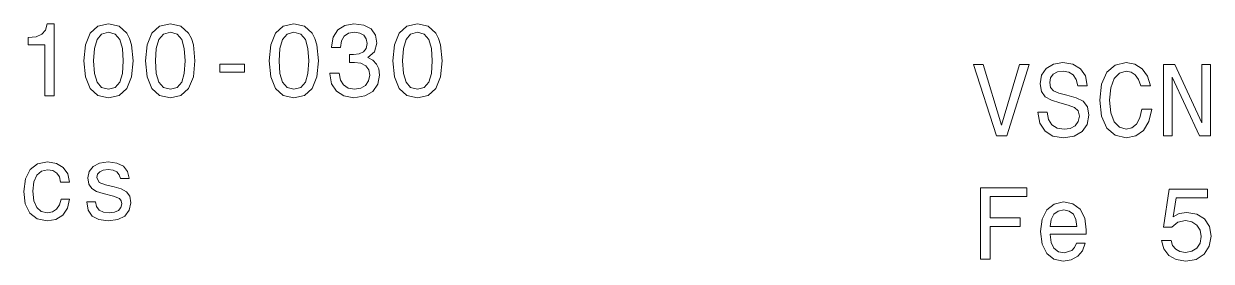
# Model space of a CAD drawing. Extents: x -8808 to 9997, y -3887 to 4728.
# Drawn here: x 2895 to 3895, y 1716 to 1915 of the extents above; entities that cross this region are included whole.
import ezdxf

# ---------------------------------------------------------------- set-up
doc = ezdxf.new("R2010")
doc.units = 0

msp = doc.modelspace()

# ---------------------------------------------------------------- linework, layer by layer
at = {"color": 7, "lineweight": 13}
for points in [[(2912.349609, 1854.90686), (2920.216797, 1854.90686), (2920.216797, 1915.339111), (2914.337891, 1915.339111), (2912.78125, 1910.065308), (2909.669922, 1906.520752), (2904.914063, 1904.445801), (2898.34375, 1903.75415), (2898.34375, 1897.615845), (2912.349609, 1897.615845)], [(2912.349609, 1854.90686), (2920.216797, 1854.90686), (2920.216797, 1915.339111), (2914.337891, 1915.339111), (2912.78125, 1910.065308), (2909.669922, 1906.520752), (2904.914063, 1904.445801), (2898.34375, 1903.75415), (2898.34375, 1897.615845), (2912.349609, 1897.615845)], [(2945.115234, 1884.21521), (2946.412109, 1870.641724), (2950.476563, 1860.95874), (2956.960938, 1855.079712), (2965.951172, 1853.177734), (2974.857422, 1855.079712), (2981.339844, 1860.95874), (2985.318359, 1870.641724), (2986.701172, 1884.21521), (2985.318359, 1897.702271), (2983.675781, 1903.0625), (2981.339844, 1907.47168), (2974.857422, 1913.350708), (2965.951172, 1915.339111), (2956.960938, 1913.350708), (2950.476563, 1907.385254), (2946.412109, 1897.702271)], [(2945.115234, 1884.21521), (2946.412109, 1870.641724), (2950.476563, 1860.95874), (2956.960938, 1855.079712), (2965.951172, 1853.177734), (2974.857422, 1855.079712), (2981.339844, 1860.95874), (2985.318359, 1870.641724), (2986.701172, 1884.21521), (2985.318359, 1897.702271), (2983.675781, 1903.0625), (2981.339844, 1907.47168), (2974.857422, 1913.350708), (2965.951172, 1915.339111), (2956.960938, 1913.350708), (2950.476563, 1907.385254), (2946.412109, 1897.702271)], [(2997.162109, 1884.21521), (2998.458984, 1870.641724), (3002.521484, 1860.95874), (3009.005859, 1855.079712), (3017.998047, 1853.177734), (3026.902344, 1855.079712), (3033.386719, 1860.95874), (3037.363281, 1870.641724), (3038.746094, 1884.21521), (3037.363281, 1897.702271), (3035.720703, 1903.0625), (3033.386719, 1907.47168), (3026.902344, 1913.350708), (3017.998047, 1915.339111), (3009.005859, 1913.350708), (3002.521484, 1907.385254), (2998.458984, 1897.702271)], [(2997.162109, 1884.21521), (2998.458984, 1870.641724), (3002.521484, 1860.95874), (3009.005859, 1855.079712), (3017.998047, 1853.177734), (3026.902344, 1855.079712), (3033.386719, 1860.95874), (3037.363281, 1870.641724), (3038.746094, 1884.21521), (3037.363281, 1897.702271), (3035.720703, 1903.0625), (3033.386719, 1907.47168), (3026.902344, 1913.350708), (3017.998047, 1915.339111), (3009.005859, 1913.350708), (3002.521484, 1907.385254), (2998.458984, 1897.702271)], [(3101.253906, 1884.21521), (3102.550781, 1870.641724), (3106.615234, 1860.95874), (3113.097656, 1855.079712), (3122.089844, 1853.177734), (3130.994141, 1855.079712), (3137.478516, 1860.95874), (3141.455078, 1870.641724), (3142.839844, 1884.21521), (3141.455078, 1897.702271), (3139.8125, 1903.0625), (3137.478516, 1907.47168), (3130.994141, 1913.350708), (3122.089844, 1915.339111), (3113.097656, 1913.350708), (3106.615234, 1907.385254), (3102.550781, 1897.702271)], [(3101.253906, 1884.21521), (3102.550781, 1870.641724), (3106.615234, 1860.95874), (3113.097656, 1855.079712), (3122.089844, 1853.177734), (3130.994141, 1855.079712), (3137.478516, 1860.95874), (3141.455078, 1870.641724), (3142.839844, 1884.21521), (3141.455078, 1897.702271), (3139.8125, 1903.0625), (3137.478516, 1907.47168), (3130.994141, 1913.350708), (3122.089844, 1915.339111), (3113.097656, 1913.350708), (3106.615234, 1907.385254), (3102.550781, 1897.702271)], [(3152.349609, 1873.75415), (3152.349609, 1873.148926), (3153.732422, 1864.849243), (3157.796875, 1858.62439), (3164.193359, 1854.647461), (3172.666016, 1853.177734), (3181.658203, 1854.647461), (3188.400391, 1858.451538), (3192.724609, 1864.503418), (3194.279297, 1872.284424), (3193.587891, 1877.385254), (3191.685547, 1881.535156), (3188.574219, 1884.734009), (3184.423828, 1887.068237), (3190.042969, 1891.736816), (3192.03125, 1899.171997), (3190.736328, 1905.915527), (3187.017578, 1911.016357), (3180.966797, 1914.21521), (3172.666016, 1915.339111), (3164.884766, 1913.955811), (3158.919922, 1910.151855), (3155.029297, 1904.099976), (3153.732422, 1896.05957), (3153.732422, 1895.454468), (3161.427734, 1895.454468), (3162.119141, 1900.987549), (3164.367188, 1904.964478), (3167.998047, 1907.385254), (3173.097656, 1908.249756), (3177.59375, 1907.558105), (3180.878906, 1905.742554), (3182.867188, 1902.803101), (3183.646484, 1898.826172), (3182.867188, 1894.589844), (3180.792969, 1891.736816), (3177.162109, 1890.00769), (3172.234375, 1889.489014), (3168.861328, 1889.575439), (3168.861328, 1882.745483), (3173.097656, 1882.918335), (3178.544922, 1882.140259), (3182.609375, 1880.065308), (3185.029297, 1876.693604), (3185.894531, 1872.284424), (3184.943359, 1867.27002), (3182.435547, 1863.552368), (3178.458984, 1861.21814), (3173.185547, 1860.439941), (3167.738281, 1861.304565), (3163.761719, 1863.898193), (3161.253906, 1868.048096), (3160.302734, 1873.75415)], [(3152.349609, 1873.75415), (3152.349609, 1873.148926), (3153.732422, 1864.849243), (3157.796875, 1858.62439), (3164.193359, 1854.647461), (3172.666016, 1853.177734), (3181.658203, 1854.647461), (3188.400391, 1858.451538), (3192.724609, 1864.503418), (3194.279297, 1872.284424), (3193.587891, 1877.385254), (3191.685547, 1881.535156), (3188.574219, 1884.734009), (3184.423828, 1887.068237), (3190.042969, 1891.736816), (3192.03125, 1899.171997), (3190.736328, 1905.915527), (3187.017578, 1911.016357), (3180.966797, 1914.21521), (3172.666016, 1915.339111), (3164.884766, 1913.955811), (3158.919922, 1910.151855), (3155.029297, 1904.099976), (3153.732422, 1896.05957), (3153.732422, 1895.454468), (3161.427734, 1895.454468), (3162.119141, 1900.987549), (3164.367188, 1904.964478), (3167.998047, 1907.385254), (3173.097656, 1908.249756), (3177.59375, 1907.558105), (3180.878906, 1905.742554), (3182.867188, 1902.803101), (3183.646484, 1898.826172), (3182.867188, 1894.589844), (3180.792969, 1891.736816), (3177.162109, 1890.00769), (3172.234375, 1889.489014), (3168.861328, 1889.575439), (3168.861328, 1882.745483), (3173.097656, 1882.918335), (3178.544922, 1882.140259), (3182.609375, 1880.065308), (3185.029297, 1876.693604), (3185.894531, 1872.284424), (3184.943359, 1867.27002), (3182.435547, 1863.552368), (3178.458984, 1861.21814), (3173.185547, 1860.439941), (3167.738281, 1861.304565), (3163.761719, 1863.898193), (3161.253906, 1868.048096), (3160.302734, 1873.75415)], [(3205.345703, 1884.21521), (3206.642578, 1870.641724), (3210.707031, 1860.95874), (3217.191406, 1855.079712), (3226.181641, 1853.177734), (3235.087891, 1855.079712), (3241.570313, 1860.95874), (3245.548828, 1870.641724), (3246.931641, 1884.21521), (3245.548828, 1897.702271), (3243.90625, 1903.0625), (3241.570313, 1907.47168), (3235.087891, 1913.350708), (3226.181641, 1915.339111), (3217.191406, 1913.350708), (3210.707031, 1907.385254), (3206.642578, 1897.702271)], [(3205.345703, 1884.21521), (3206.642578, 1870.641724), (3210.707031, 1860.95874), (3217.191406, 1855.079712), (3226.181641, 1853.177734), (3235.087891, 1855.079712), (3241.570313, 1860.95874), (3245.548828, 1870.641724), (3246.931641, 1884.21521), (3245.548828, 1897.702271), (3243.90625, 1903.0625), (3241.570313, 1907.47168), (3235.087891, 1913.350708), (3226.181641, 1915.339111), (3217.191406, 1913.350708), (3210.707031, 1907.385254), (3206.642578, 1897.702271)], [(2953.416016, 1884.21521), (2954.107422, 1894.67627), (2956.269531, 1902.197876), (2960.158203, 1906.607178), (2965.951172, 1908.16333), (2971.658203, 1906.607178), (2975.548828, 1902.197876), (2977.708984, 1894.67627), (2978.400391, 1884.21521), (2977.708984, 1873.667725), (2975.548828, 1866.145996), (2971.658203, 1861.736816), (2965.951172, 1860.26709), (2960.158203, 1861.736816), (2956.269531, 1866.145996), (2954.107422, 1873.667725)], [(2953.416016, 1884.21521), (2954.107422, 1894.67627), (2956.269531, 1902.197876), (2960.158203, 1906.607178), (2965.951172, 1908.16333), (2971.658203, 1906.607178), (2975.548828, 1902.197876), (2977.708984, 1894.67627), (2978.400391, 1884.21521), (2977.708984, 1873.667725), (2975.548828, 1866.145996), (2971.658203, 1861.736816), (2965.951172, 1860.26709), (2960.158203, 1861.736816), (2956.269531, 1866.145996), (2954.107422, 1873.667725)], [(3005.460938, 1884.21521), (3006.152344, 1894.67627), (3008.314453, 1902.197876), (3012.205078, 1906.607178), (3017.998047, 1908.16333), (3023.703125, 1906.607178), (3027.59375, 1902.197876), (3029.755859, 1894.67627), (3030.447266, 1884.21521), (3029.755859, 1873.667725), (3027.59375, 1866.145996), (3023.703125, 1861.736816), (3017.998047, 1860.26709), (3012.205078, 1861.736816), (3008.314453, 1866.145996), (3006.152344, 1873.667725)], [(3005.460938, 1884.21521), (3006.152344, 1894.67627), (3008.314453, 1902.197876), (3012.205078, 1906.607178), (3017.998047, 1908.16333), (3023.703125, 1906.607178), (3027.59375, 1902.197876), (3029.755859, 1894.67627), (3030.447266, 1884.21521), (3029.755859, 1873.667725), (3027.59375, 1866.145996), (3023.703125, 1861.736816), (3017.998047, 1860.26709), (3012.205078, 1861.736816), (3008.314453, 1866.145996), (3006.152344, 1873.667725)], [(3109.554688, 1884.21521), (3110.246094, 1894.67627), (3112.40625, 1902.197876), (3116.296875, 1906.607178), (3122.089844, 1908.16333), (3127.796875, 1906.607178), (3131.685547, 1902.197876), (3133.847656, 1894.67627), (3134.539063, 1884.21521), (3133.847656, 1873.667725), (3131.685547, 1866.145996), (3127.796875, 1861.736816), (3122.089844, 1860.26709), (3116.296875, 1861.736816), (3112.40625, 1866.145996), (3110.246094, 1873.667725)], [(3109.554688, 1884.21521), (3110.246094, 1894.67627), (3112.40625, 1902.197876), (3116.296875, 1906.607178), (3122.089844, 1908.16333), (3127.796875, 1906.607178), (3131.685547, 1902.197876), (3133.847656, 1894.67627), (3134.539063, 1884.21521), (3133.847656, 1873.667725), (3131.685547, 1866.145996), (3127.796875, 1861.736816), (3122.089844, 1860.26709), (3116.296875, 1861.736816), (3112.40625, 1866.145996), (3110.246094, 1873.667725)], [(3213.646484, 1884.21521), (3214.337891, 1894.67627), (3216.5, 1902.197876), (3220.388672, 1906.607178), (3226.181641, 1908.16333), (3231.888672, 1906.607178), (3235.779297, 1902.197876), (3237.939453, 1894.67627), (3238.630859, 1884.21521), (3237.939453, 1873.667725), (3235.779297, 1866.145996), (3231.888672, 1861.736816), (3226.181641, 1860.26709), (3220.388672, 1861.736816), (3216.5, 1866.145996), (3214.337891, 1873.667725)], [(3213.646484, 1884.21521), (3214.337891, 1894.67627), (3216.5, 1902.197876), (3220.388672, 1906.607178), (3226.181641, 1908.16333), (3231.888672, 1906.607178), (3235.779297, 1902.197876), (3237.939453, 1894.67627), (3238.630859, 1884.21521), (3237.939453, 1873.667725), (3235.779297, 1866.145996), (3231.888672, 1861.736816), (3226.181641, 1860.26709), (3220.388672, 1861.736816), (3216.5, 1866.145996), (3214.337891, 1873.667725)], [(3059.582031, 1874.705078), (3080.503906, 1874.705078), (3080.503906, 1881.535156), (3059.582031, 1881.535156)], [(3059.582031, 1874.705078), (3080.503906, 1874.705078), (3080.503906, 1881.535156), (3059.582031, 1881.535156)], [(3733.138672, 1881.227783), (3718.095703, 1830.13269), (3702.619141, 1881.227783), (3694.40625, 1881.227783), (3713.773438, 1821.141357), (3722.417969, 1821.141357), (3741.351563, 1881.227783)], [(3756.482422, 1840.939575), (3748.613281, 1840.939575), (3750.34375, 1831.775391), (3754.666016, 1825.03186), (3761.322266, 1820.968506), (3770.314453, 1819.498657), (3779.21875, 1820.881958), (3785.876953, 1824.686035), (3790.113281, 1830.651489), (3791.667969, 1838.518921), (3790.371094, 1845.608154), (3786.740234, 1850.190308), (3780.861328, 1853.216309), (3772.994141, 1855.464111), (3766.25, 1857.106812), (3761.841797, 1859.008789), (3759.333984, 1861.775391), (3758.556641, 1866.098145), (3759.333984, 1869.988647), (3761.582031, 1872.928101), (3765.041016, 1874.916626), (3769.794922, 1875.608154), (3774.636719, 1874.743652), (3778.441406, 1872.409424), (3780.949219, 1868.518921), (3782.158203, 1863.245117), (3790.025391, 1863.245117), (3790.025391, 1863.417969), (3788.642578, 1871.5448), (3784.580078, 1877.59668), (3778.181641, 1881.400757), (3769.537109, 1882.69751), (3761.755859, 1881.400757), (3755.703125, 1877.769653), (3751.8125, 1872.150024), (3750.429688, 1864.887695), (3751.552734, 1858.403564), (3754.837891, 1853.994385), (3760.025391, 1851.054932), (3767.115234, 1848.807007), (3774.119141, 1846.818604), (3779.392578, 1844.916626), (3782.591797, 1842.150024), (3783.714844, 1837.654297), (3782.677734, 1833.072144), (3779.998047, 1829.614014), (3775.933594, 1827.452637), (3770.660156, 1826.760986), (3764.78125, 1827.711914), (3760.285156, 1830.478516), (3757.431641, 1834.974243)], [(3836.193359, 1843.446777), (3834.464844, 1836.18457), (3831.611328, 1830.997314), (3827.634766, 1827.798462), (3822.964844, 1826.760986), (3817.345703, 1828.317139), (3812.9375, 1832.985718), (3809.998047, 1840.59375), (3809.046875, 1851.141357), (3809.998047, 1861.602417), (3812.849609, 1869.296997), (3817.259766, 1873.965576), (3822.964844, 1875.608154), (3827.115234, 1874.743652), (3830.660156, 1872.322876), (3833.425781, 1868.432373), (3835.328125, 1863.072144), (3843.542969, 1863.072144), (3840.949219, 1871.2854), (3836.453125, 1877.510254), (3830.314453, 1881.400757), (3822.964844, 1882.784058), (3813.800781, 1880.622681), (3806.798828, 1874.570801), (3802.302734, 1864.628418), (3800.746094, 1851.141357), (3802.302734, 1837.654297), (3806.798828, 1827.711914), (3813.800781, 1821.573608), (3822.964844, 1819.498657), (3831.005859, 1821.141357), (3837.490234, 1825.723511), (3842.072266, 1833.245117), (3844.492188, 1843.446777)], [(3854.521484, 1821.141357), (3861.697266, 1821.141357), (3861.697266, 1870.334473), (3884.695313, 1821.141357), (3893.945313, 1821.141357), (3893.945313, 1881.141357), (3886.683594, 1881.141357), (3886.683594, 1831.948242), (3863.945313, 1881.141357), (3854.521484, 1881.141357)], [(2925.576172, 1782.284424), (2933.097656, 1782.284424), (2931.542969, 1789.200806), (2927.824219, 1794.647583), (2922.033203, 1798.019287), (2914.511719, 1799.316162), (2906.210938, 1797.587036), (2899.900391, 1792.745483), (2895.921875, 1784.878052), (2894.539063, 1774.330566), (2895.835938, 1763.869385), (2899.726563, 1756.088501), (2905.865234, 1751.246948), (2914.251953, 1749.604248), (2921.6875, 1750.901123), (2927.478516, 1754.532227), (2931.455078, 1760.238281), (2933.185547, 1767.846313), (2925.921875, 1767.846313), (2924.626953, 1763.004883), (2922.205078, 1759.373779), (2918.746094, 1757.125854), (2914.511719, 1756.434326), (2909.236328, 1757.558228), (2905.433594, 1761.016357), (2903.097656, 1766.635986), (2902.320313, 1774.589844), (2903.097656, 1782.37085), (2905.519531, 1787.990479), (2909.410156, 1791.44873), (2914.511719, 1792.659058), (2919.005859, 1791.880981), (2922.378906, 1789.892456), (2924.626953, 1786.607178)], [(2925.576172, 1782.284424), (2933.097656, 1782.284424), (2931.542969, 1789.200806), (2927.824219, 1794.647583), (2922.033203, 1798.019287), (2914.511719, 1799.316162), (2906.210938, 1797.587036), (2899.900391, 1792.745483), (2895.921875, 1784.878052), (2894.539063, 1774.330566), (2895.835938, 1763.869385), (2899.726563, 1756.088501), (2905.865234, 1751.246948), (2914.251953, 1749.604248), (2921.6875, 1750.901123), (2927.478516, 1754.532227), (2931.455078, 1760.238281), (2933.185547, 1767.846313), (2925.921875, 1767.846313), (2924.626953, 1763.004883), (2922.205078, 1759.373779), (2918.746094, 1757.125854), (2914.511719, 1756.434326), (2909.236328, 1757.558228), (2905.433594, 1761.016357), (2903.097656, 1766.635986), (2902.320313, 1774.589844), (2903.097656, 1782.37085), (2905.519531, 1787.990479), (2909.410156, 1791.44873), (2914.511719, 1792.659058), (2919.005859, 1791.880981), (2922.378906, 1789.892456), (2924.626953, 1786.607178)], [(2970.792969, 1778.307495), (2963.445313, 1780.036621), (2957.998047, 1782.025024), (2956.181641, 1786.088501), (2956.701172, 1788.941528), (2958.515625, 1791.016357), (2961.455078, 1792.313232), (2965.691406, 1792.831909), (2969.755859, 1792.313232), (2972.955078, 1790.75708), (2975.029297, 1788.422729), (2975.894531, 1785.310303), (2983.330078, 1785.310303), (2983.330078, 1785.483276), (2982.033203, 1791.102905), (2978.488281, 1795.512085), (2972.955078, 1798.278687), (2965.691406, 1799.316162), (2958.34375, 1798.278687), (2952.982422, 1795.425659), (2949.611328, 1791.189331), (2948.574219, 1785.829102), (2949.351563, 1780.641724), (2951.773438, 1777.01062), (2955.75, 1774.416992), (2961.542969, 1772.60144), (2970.015625, 1770.526489), (2975.203125, 1768.365112), (2976.585938, 1766.635986), (2977.103516, 1764.042358), (2976.326172, 1760.843506), (2974.251953, 1758.422729), (2970.878906, 1756.866577), (2966.384766, 1756.347778), (2961.628906, 1756.866577), (2958.169922, 1758.682129), (2955.835938, 1761.621582), (2954.884766, 1765.684937), (2947.537109, 1765.684937), (2948.746094, 1758.768555), (2952.291016, 1753.75415), (2957.912109, 1750.728271), (2965.691406, 1749.604248), (2973.818359, 1750.728271), (2979.785156, 1753.75415), (2983.416016, 1758.595703), (2984.712891, 1764.90686), (2983.761719, 1770.353516), (2981.082031, 1774.071167), (2976.671875, 1776.491943)], [(2970.792969, 1778.307495), (2963.445313, 1780.036621), (2957.998047, 1782.025024), (2956.181641, 1786.088501), (2956.701172, 1788.941528), (2958.515625, 1791.016357), (2961.455078, 1792.313232), (2965.691406, 1792.831909), (2969.755859, 1792.313232), (2972.955078, 1790.75708), (2975.029297, 1788.422729), (2975.894531, 1785.310303), (2983.330078, 1785.310303), (2983.330078, 1785.483276), (2982.033203, 1791.102905), (2978.488281, 1795.512085), (2972.955078, 1798.278687), (2965.691406, 1799.316162), (2958.34375, 1798.278687), (2952.982422, 1795.425659), (2949.611328, 1791.189331), (2948.574219, 1785.829102), (2949.351563, 1780.641724), (2951.773438, 1777.01062), (2955.75, 1774.416992), (2961.542969, 1772.60144), (2970.015625, 1770.526489), (2975.203125, 1768.365112), (2976.585938, 1766.635986), (2977.103516, 1764.042358), (2976.326172, 1760.843506), (2974.251953, 1758.422729), (2970.878906, 1756.866577), (2966.384766, 1756.347778), (2961.628906, 1756.866577), (2958.169922, 1758.682129), (2955.835938, 1761.621582), (2954.884766, 1765.684937), (2947.537109, 1765.684937), (2948.746094, 1758.768555), (2952.291016, 1753.75415), (2957.912109, 1750.728271), (2965.691406, 1749.604248), (2973.818359, 1750.728271), (2979.785156, 1753.75415), (2983.416016, 1758.595703), (2984.712891, 1764.90686), (2983.761719, 1770.353516), (2981.082031, 1774.071167), (2976.671875, 1776.491943)], [(3700.371094, 1717.481445), (3708.412109, 1717.481445), (3708.412109, 1745.060669), (3733.658203, 1745.060669), (3733.658203, 1752.23645), (3708.412109, 1752.23645), (3708.412109, 1770.219238), (3739.449219, 1770.219238), (3739.449219, 1777.481445), (3700.371094, 1777.481445)], [(3852.792969, 1733.129883), (3854.695313, 1726.040527), (3858.931641, 1720.507324), (3865.15625, 1717.049194), (3873.109375, 1715.752319), (3881.841797, 1717.308594), (3888.671875, 1721.5448), (3892.994141, 1728.28833), (3894.636719, 1736.933838), (3893.167969, 1744.974243), (3889.017578, 1751.285522), (3882.533203, 1755.348877), (3874.146484, 1756.818604), (3867.662109, 1755.781128), (3862.648438, 1752.928101), (3865.070313, 1769.095215), (3891.351563, 1769.095215), (3891.351563, 1776.18457), (3859.277344, 1776.18457), (3854.521484, 1744.369019), (3861.4375, 1744.369019), (3866.453125, 1748.432495), (3872.849609, 1749.902222), (3878.382813, 1748.951172), (3882.619141, 1746.18457), (3885.300781, 1741.948242), (3886.25, 1736.501587), (3885.300781, 1731.054932), (3882.533203, 1726.818604), (3878.296875, 1724.13855), (3872.849609, 1723.1875), (3868.267578, 1723.792725), (3864.722656, 1725.781128), (3862.130859, 1728.893555), (3860.833984, 1733.129883)], [(3758.902344, 1738.490112), (3789.333984, 1738.490112), (3789.421875, 1742.03479), (3788.037109, 1751.977173), (3784.234375, 1759.412231), (3778.181641, 1763.907959), (3770.140625, 1765.550659), (3762.273438, 1763.821533), (3756.222656, 1758.97998), (3752.332031, 1751.112549), (3750.949219, 1740.737915), (3752.246094, 1730.103882), (3756.134766, 1722.322998), (3762.101563, 1717.481445), (3769.882813, 1715.838745), (3776.625, 1716.962769), (3782.158203, 1719.902222), (3786.222656, 1724.570801), (3788.556641, 1730.795532), (3781.035156, 1730.795532), (3779.478516, 1727.337402), (3777.230469, 1724.743652), (3770.833984, 1722.668823), (3765.904297, 1723.619751), (3762.1875, 1726.645752), (3759.767578, 1731.573608), (3758.902344, 1738.230713)], [(3758.902344, 1744.887817), (3759.853516, 1750.853149), (3762.1875, 1755.262451), (3765.732422, 1757.942505), (3770.400391, 1758.893555), (3774.982422, 1757.942505), (3778.527344, 1755.262451), (3780.689453, 1750.853149), (3781.466797, 1744.887817)]]:
    msp.add_lwpolyline(points, close=True, dxfattribs=at)

doc.saveas('drawing.dxf')
